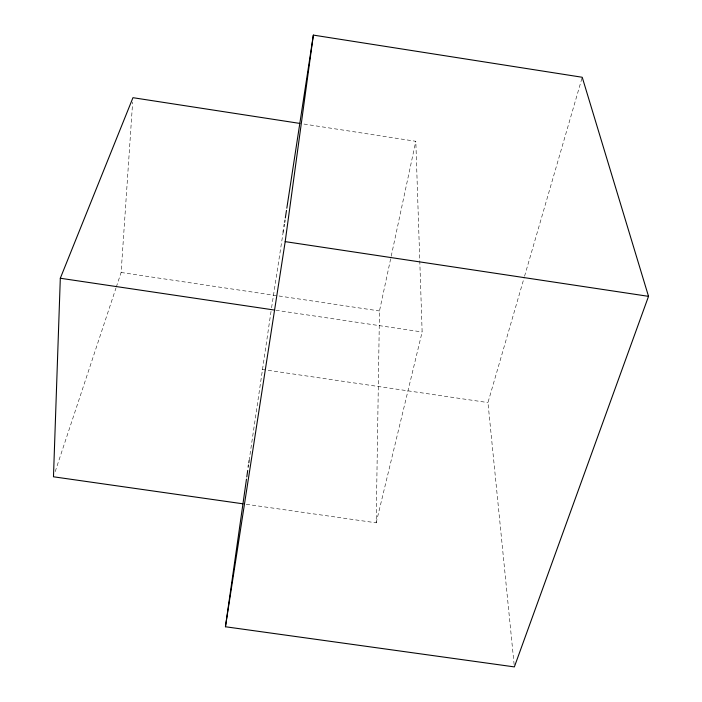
<?xml version="1.0" encoding="UTF-8"?>
<svg xmlns="http://www.w3.org/2000/svg" width="702" height="702" viewBox="0 0 702 702"><rect width="100%" height="100%" fill="white"/><g stroke="black" fill="none" stroke-linecap="round" stroke-linejoin="round"><path stroke-width="0.53" stroke-dasharray="3.51 2.63" d="M246.235 504.282L376.175 522.814L379.484 310.96L415.812 141.295L303.106 123.921M116.313 286.995L121.121 272.481L132.66 102.062M249.113 460.644L271.402 308.845M271.569 307.766L283.178 232.029M376.175 522.814L422.139 331.985L415.812 141.295M514.145 664.724L487.951 402.571L524.262 277.29M524.561 276.237L582.23 77.264M55.195 471.604L115.97 288.039M262.109 369.436L487.951 402.571M121.121 272.481L379.484 310.96M275.895 310.258L422.139 331.985"/><path stroke-width="1.05" d="M299.851 123.42L132.959 97.692L60.311 278.246L53.475 476.79L242.98 503.817M225.439 626.754L285.196 241.628L313.355 35.1L582.23 77.264L648.525 296.341L514.364 666.9L225.439 626.754L246.481 479.097M246.797 476.93L247.718 470.41M248.183 467.155L248.49 464.987M248.806 462.811L249.113 460.644M283.178 232.029L283.503 229.861M284.003 226.614L284.336 224.447M284.67 222.288L284.994 220.121M285.328 217.962L286.495 210.381M286.82 208.222L313.355 35.1M60.311 278.246L273.727 309.942M285.196 241.628L648.525 296.341"/></g></svg>
